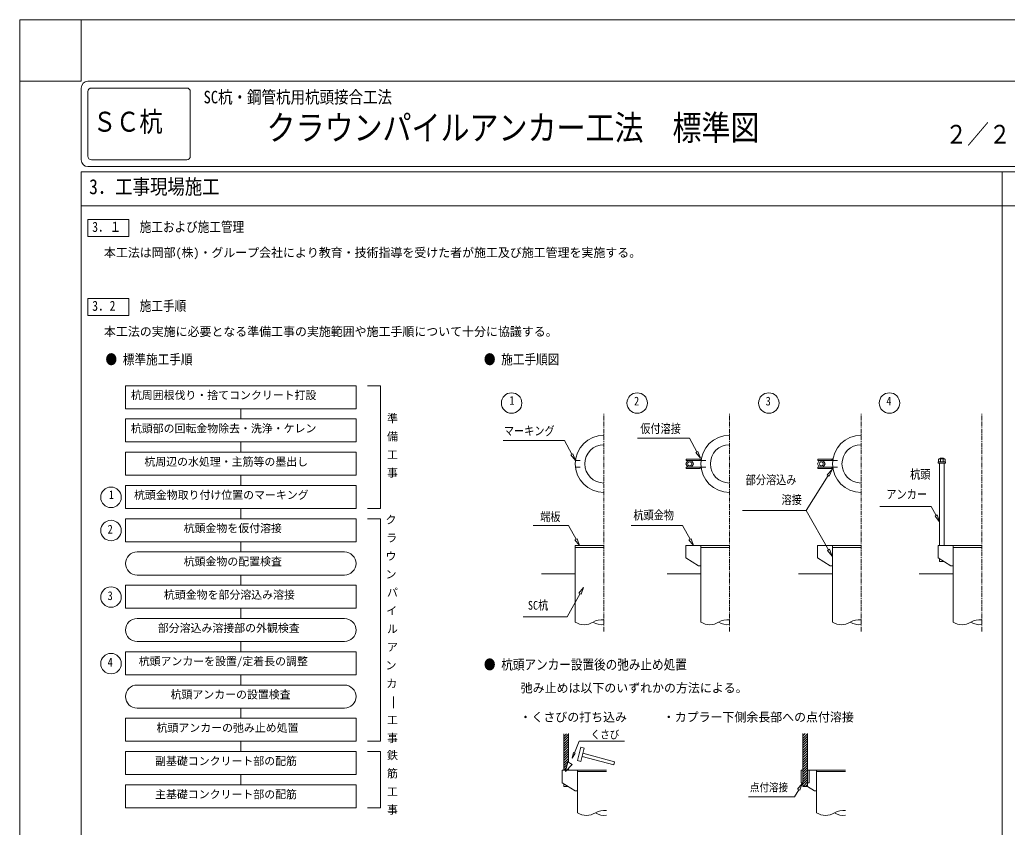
# Model space of a CAD drawing. Units: millimetres, scale not verified. Extents: x -29700 to 29700, y -21000 to 21000.
# Drawn here: x -29700 to -749, y -2654 to 21000 of the extents above; entities that cross this region are included whole.
import ezdxf
from ezdxf.enums import TextEntityAlignment as Align

# ---------------------------------------------------------------- set-up
doc = ezdxf.new("R2010")
doc.units = ezdxf.units.MM
doc.header["$LTSCALE"] = 100
doc.linetypes.add('USER2', pattern=[2, 1.25, -0.25, 0.25, -0.25])
doc.layers.add('0-1_01_TITLE', color=7, linetype='Continuous')
doc.layers.add('0-4_02_TEXT', color=7, linetype='Continuous')
for name, color, linetype, lineweight in [('0-3_DEFPOINTS', 7, 'Continuous', 18), ('0-5_05_SUNPOU', 3, 'Continuous', 18), ('0-6_03_ZU', 2, 'Continuous', 18), ('0-8_00_WAKU', 9, 'Continuous', 18), ('0-9_08_CENTER', 1, 'USER2', 18), ('0-A_09_KAKOMI', 7, 'Continuous', 15)]:
    doc.layers.add(name, color=color, linetype=linetype, lineweight=lineweight)
doc.styles.add('ＭＳ ゴシック', font='')
doc.styles.get('ＭＳ ゴシック').set_extended_font_data('MS Gothic')

msp = doc.modelspace()

# ---------------------------------------------------------------- linework, layer by layer
at = {"layer": '0-3_DEFPOINTS'}
for p, q in [((-29700, 21000), (29700, 21000)), ((-29700, 21000), (-29700, -21000)), ((-27900, 21000), (-27900, 19200)), ((-29700, 19200), (-27900, 19200))]:
    msp.add_line(p, q, dxfattribs=at)
at = {"layer": '0-5_05_SUNPOU'}
for p, q in [((-23220.4, 9606.2), (-23220.4, 9306.2)), ((-10069.5, 8742.6), (-11589, 8742.6)), ((-10069.5, 8742.6), (-9847.8, 8338.2)), ((-23220.4, 8631.9), (-23220.4, 8331.9)), ((-13733.6, 8675.9), (-15531.3, 8675.9)), ((-13733.6, 8675.9), (-13511.9, 8271.5)), ((-5900.7, 8128.4), (-5899.8, 8129.4)), ((-5895.2, 8123.3), (-5887.8, 8130.7)), ((-5889.7, 8118.3), (-5875.9, 8132.1)), ((-5884.2, 8113.2), (-5864, 8133.4)), ((-5878.7, 8108.1), (-5860.9, 8125.9)), ((-5873.2, 8103), (-5862.8, 8113.3)), ((-5901.4, 7852), (-5899.3, 7854.1)), ((-5891.9, 7850.9), (-5864.3, 7878.5)), ((-5882.3, 7849.9), (-5863, 7869.2)), ((-5872.8, 7848.8), (-5861.6, 7860)), ((-5867.7, 8097.9), (-5864.6, 8101)), ((-5865.9, 7887.5), (-5865.5, 7887.9)), ((-5863.2, 7847.8), (-5860.1, 7850.9)), ((-23220.4, 7657.5), (-23220.4, 7357.5)), ((-6643.1, 6624.5), (-5997.6, 7647.3)), ((-23220.4, 6683.2), (-23220.4, 6383.2)), ((-19508.7, 6683.2), (-19122.9, 6683.2)), ((-2976.1, 6737.1), (-4481.4, 6737.1)), ((-2976.1, 6737.1), (-2837.2, 6476.1)), ((-6643.1, 6624.5), (-8509.2, 6624.5)), ((-6643.1, 6624.5), (-5989.2, 5471.4)), ((-13613.3, 6184.9), (-14647.9, 6184.9)), ((-13613.3, 6184.9), (-13391.7, 5780.5)), ((-10271.7, 6184.9), (-11776.3, 6184.9)), ((-10271.7, 6184.9), (-10050, 5780.5)), ((-23220.4, 5708.9), (-23220.4, 5408.9)), ((-26261.8, 5408.9), (-20179.1, 5408.9)), ((-20179.1, 4734.5), (-26261.8, 4734.5)), ((-23220.4, 4734.5), (-23220.4, 4434.5)), ((-13655.8, 3509), (-13275, 4189)), ((-23220.4, 3760.2), (-23220.4, 3460.2)), ((-13655.8, 3509), (-14944.2, 3509)), ((-26261.8, 3460.2), (-20179.1, 3460.2)), ((-20179.1, 2785.9), (-26261.8, 2785.9)), ((-23220.4, 2785.9), (-23220.4, 2485.9)), ((-23220.4, 1811.6), (-23220.4, 1511.6)), ((-26261.8, 1511.6), (-20179.1, 1511.6)), ((-20179.1, 837.2), (-26261.8, 837.2)), ((-23220.4, 837.2), (-23220.4, 537.2)), ((-13751.6, 75.9), (-13745.6, 81.9)), ((-13751.6, 5.2), (-13674.9, 81.9)), ((-13751.6, -65.6), (-13616, 70)), ((-6740.2, 20.7), (-6671.8, 89.1)), ((-6740.2, -50), (-6604.6, 85.6)), ((-6740.2, -120.7), (-6604.6, 14.9)), ((-23220.4, -137.1), (-23220.4, -437.1)), ((-19508.7, -137.1), (-19122.9, -137.1)), ((-13751.6, -136.3), (-13616, -0.7)), ((-13751.6, -207), (-13616, -71.4)), ((-13751.6, -277.7), (-13616, -142.1)), ((-13751.6, -348.4), (-13616, -212.8)), ((-13751.6, -419.1), (-13616, -283.5)), ((-13300.9, -129.4), (-13440.8, -473.8)), ((-13300.9, -129.4), (-11966.5, -129.4)), ((-6740.2, -191.4), (-6604.6, -55.9)), ((-6740.2, -262.1), (-6604.6, -126.6)), ((-6740.2, -332.8), (-6604.6, -197.3)), ((-6740.2, -403.6), (-6604.6, -268)), ((-13751.6, -489.8), (-13616, -354.3)), ((-13751.6, -560.5), (-13616, -425)), ((-13751.6, -631.2), (-13616, -495.7)), ((-13751.6, -701.9), (-13616, -566.4)), ((-6740.2, -474.3), (-6604.6, -338.7)), ((-6740.2, -545), (-6604.6, -409.4)), ((-6740.2, -615.7), (-6604.6, -480.1)), ((-6740.2, -686.4), (-6604.6, -550.8)), ((-13751.6, -772.7), (-13616, -637.1)), ((-13751.6, -843.4), (-13616, -707.8)), ((-13751.6, -914.1), (-13645.4, -807.9)), ((-6740.2, -757.1), (-6604.6, -621.5)), ((-6740.2, -827.8), (-6604.6, -692.3)), ((-6740.2, -898.5), (-6604.6, -763)), ((-6740.2, -969.2), (-6604.6, -833.7)), ((-23220.4, -1111.4), (-23220.4, -1411.4)), ((-13749.5, -982.7), (-13671.3, -904.5)), ((-6740.2, -1039.9), (-6604.6, -904.4)), ((-6740.2, -1110.7), (-6604.6, -975.1)), ((-6740.2, -1181.4), (-6604.6, -1045.8)), ((-6740.2, -1252.1), (-6604.6, -1116.5)), ((-6740.2, -1322.8), (-6604.6, -1187.2)), ((-6740.2, -1393.5), (-6604.6, -1257.9)), ((-6735.2, -1459.2), (-6604.6, -1328.6)), ((-6664.5, -1459.2), (-6604.6, -1399.4)), ((-6985.4, -1765.8), (-6863.6, -1554.9)), ((-6985.4, -1765.8), (-8332.9, -1765.8)), ((-19508.7, -2085.7), (-19122.9, -2085.7))]:
    msp.add_line(p, q, dxfattribs=at)
for points in [[(-26598.9, 10280.5), (-19841.9, 10280.5), (-19841.9, 9606.2), (-26598.9, 9606.2)], [(-26598.9, 9306.2), (-19841.9, 9306.2), (-19841.9, 8631.9), (-26598.9, 8631.9)], [(-26598.9, 8331.9), (-19841.9, 8331.9), (-19841.9, 7657.5), (-26598.9, 7657.5)], [(-13481.6, 8289), (-13406.9, 8089.6), (-13542.2, 8254)], [(-9817.5, 8355.7), (-9742.8, 8156.3), (-9878.1, 8320.7)], [(-5968.2, 7628.4), (-5884.2, 7824), (-6027.1, 7666.2)], [(-26598.9, 7357.5), (-19841.9, 7357.5), (-19841.9, 6683.2), (-26598.9, 6683.2)], [(-26598.9, 6383.2), (-19841.9, 6383.2), (-19841.9, 5708.9), (-26598.9, 5708.9)], [(-2806.9, 6493.6), (-2732.2, 6294.2), (-2867.5, 6458.6)], [(-13361.4, 5798), (-13286.7, 5598.6), (-13422, 5763)], [(-10019.7, 5798), (-9945, 5598.6), (-10080.3, 5763)], [(-5958.8, 5488.9), (-5884.2, 5289.6), (-6019.5, 5453.9)], [(-26598.9, 4434.5), (-19841.9, 4434.5), (-19841.9, 3760.2), (-26598.9, 3760.2)], [(-13244.7, 4171.5), (-13170, 4370.9), (-13305.3, 4206.5)], [(-26598.9, 2485.9), (-19841.9, 2485.9), (-19841.9, 1811.6), (-26598.9, 1811.6)], [(-26598.9, 537.2), (-19841.9, 537.2), (-19841.9, -137.1), (-26598.9, -137.1)], [(-26598.9, -437.1), (-19841.9, -437.1), (-19841.9, -1111.4), (-26598.9, -1111.4)], [(-13413.9, -485.2), (-13509.2, -634.8), (-13467.6, -462.4)], [(-26598.9, -1411.4), (-19841.9, -1411.4), (-19841.9, -2085.7), (-26598.9, -2085.7)], [(-6833.3, -1572.4), (-6758.6, -1373), (-6893.9, -1537.4)]]:
    msp.add_lwpolyline(points, close=True, dxfattribs=at)
for points in [[(-19508.7, 10280.5), (-19122.9, 10280.5), (-19122.9, 6683.2)], [(-19508.7, 6383.2), (-19122.9, 6383.2), (-19122.9, -137.1)], [(-19508.7, -437.1), (-19122.9, -437.1), (-19122.9, -2085.7)]]:
    msp.add_lwpolyline(points, dxfattribs=at)
for centre in [(-15280.9, 9772.2), (-11598.6, 9772.2), (-7739.9, 9772.2), (-4203.4, 9772.2), (-27024.6, 7011), (-27024.6, 6036.7), (-27024.6, 4088), (-27024.6, 2139.3)]:
    msp.add_circle(centre, 300, dxfattribs=at)
for centre, start, end in [((-26261.8, 5071.7), 90, 270), ((-20179.1, 5071.7), 270, 90), ((-26261.8, 3123.1), 90, 270), ((-20179.1, 3123.1), 270, 90), ((-26261.8, 1174.4), 90, 270), ((-20179.1, 1174.4), 270, 90)]:
    msp.add_arc(centre, 337.2, start, end, dxfattribs=at)
at = {"layer": '0-6_03_ZU'}
for p, q in [((-9724.6, 8096.2), (-9760.2, 8129.2)), ((-5901.6, 8129.2), (-5859.5, 8133.9)), ((-5865.3, 8095.6), (-5901.6, 8129.2)), ((-2711.6, 8159.4), (-2720.3, 8150.8)), ((-2720.3, 8150.8), (-2720.3, 8134)), ((-2711.6, 8159.4), (-2624.1, 8159.4)), ((-2706, 8134), (-2706, 8051.4)), ((-2629.7, 8134), (-2629.7, 8051.4)), ((-2624.1, 8159.4), (-2615.4, 8150.8)), ((-2615.4, 8150.8), (-2615.4, 8134)), ((-13406.9, 8089.6), (-13268.3, 8089.6)), ((-13406.9, 7891.6), (-13268.3, 7891.6)), ((-10159.5, 8089.6), (-9724.6, 8089.6)), ((-10159.5, 7891.6), (-9727.2, 7891.6)), ((-9799.8, 8089.6), (-9727.2, 8089.6)), ((-9799.8, 7891.6), (-9724.6, 7891.6)), ((-9724.7, 7885), (-9760.2, 7852)), ((-9724.7, 7891.6), (-9724.7, 7885)), ((-9724.6, 8089.6), (-9724.6, 8096.2)), ((-9724.6, 8089.6), (-9586, 8089.6)), ((-9724.6, 7891.6), (-9586, 7891.6)), ((-6300.9, 8089.6), (-5866, 8089.6)), ((-6300.9, 7891.6), (-5868.6, 7891.6)), ((-5941.2, 7891.6), (-5866, 7891.6)), ((-5865.3, 7885.7), (-5901.6, 7852)), ((-5901.6, 7852), (-5859.5, 7847.3)), ((-5866, 8089.6), (-5727.4, 8089.6)), ((-5866, 7891.6), (-5727.4, 7891.6)), ((-13412.8, 5598.6), (-13412.8, 3351.3)), ((-12574.6, 5598.6), (-13412.8, 5598.6)), ((-12574.6, 5536), (-13412.8, 5536)), ((-10174.8, 5598.6), (-10174.8, 5235.6)), ((-10159.5, 5598.6), (-10174.8, 5598.6)), ((-10159.5, 5598.6), (-9730.5, 5598.6)), ((-9730.5, 5598.6), (-9730.5, 5598.6)), ((-9730.5, 5598.6), (-9730.5, 3351.3)), ((-8892.3, 5598.6), (-9730.5, 5598.6)), ((-8892.3, 5536), (-9730.5, 5536)), ((-6316.2, 5598.6), (-6316.2, 5235.6)), ((-6300.9, 5598.6), (-6316.2, 5598.6)), ((-6300.9, 5598.6), (-5871.9, 5598.6)), ((-5871.9, 5598.6), (-5871.9, 5598.6)), ((-5871.9, 5598.6), (-5871.9, 3351.3)), ((-5033.7, 5598.6), (-5871.9, 5598.6)), ((-5033.7, 5536), (-5871.9, 5536)), ((-2779.6, 5598.6), (-2779.6, 5235.6)), ((-2764.3, 5598.6), (-2779.6, 5598.6)), ((-2764.3, 5598.6), (-2335.3, 5598.6)), ((-2335.3, 5598.6), (-2335.3, 5598.6)), ((-2335.3, 5598.6), (-2335.3, 3351.3)), ((-1497.1, 5598.6), (-2335.3, 5598.6)), ((-1497.1, 5536), (-2335.3, 5536)), ((-9796.5, 5004.6), (-10174.8, 5235.6)), ((-5937.9, 5004.6), (-6316.2, 5235.6)), ((-2401.3, 5004.6), (-2779.6, 5235.6)), ((-9796.5, 5004.6), (-9730.5, 5004.6)), ((-5937.9, 5004.6), (-5871.9, 5004.6)), ((-2732.2, 5206.7), (-2732.2, 5126.6)), ((-2732.2, 5126.6), (-2596.7, 5126.6)), ((-2401.3, 5004.6), (-2335.3, 5004.6)), ((-13412.8, 4767), (-14405.4, 4767)), ((-9730.5, 4767), (-10723.1, 4767)), ((-5871.9, 4767), (-6864.5, 4767)), ((-2335.3, 4767), (-3327.9, 4767)), ((-13751.6, 81.9), (-13751.6, -982.7)), ((-13616, 89.1), (-13616, -747.4)), ((-6740.2, 89.1), (-6740.2, -1459.2)), ((-6604.6, 96.3), (-6604.6, -1459.2)), ((-13253.3, -725.6), (-13149.5, -338.4)), ((-13213.5, -577.2), (-12285.7, -825.8)), ((-13189.3, -486.8), (-12261.5, -735.4)), ((-13350.9, -697.5), (-13252.8, -723.7)), ((-12261.5, -735.4), (-12285.7, -825.8)), ((-13799, -982.7), (-13349.2, -982.7)), ((-13799, -982.7), (-13799, -1350.1)), ((-13616.3, -982.7), (-13349.2, -982.7)), ((-13616, -931.1), (-13616, -982.7)), ((-13349.2, -982.7), (-13349.2, -2233.9)), ((-13349.2, -982.7), (-13349.2, -982.7)), ((-12500.6, -982.7), (-13349.2, -982.7)), ((-12500.6, -1022.8), (-13349.2, -1022.8)), ((-6787.5, -982.7), (-6787.5, -1350.1)), ((-6787.5, -982.7), (-6740.2, -982.7)), ((-6604.8, -982.7), (-6337.7, -982.7)), ((-6604.8, -982.7), (-6337.7, -982.7)), ((-6559.9, -982.7), (-6559.9, -1350.1)), ((-6337.7, -982.7), (-6337.7, -2233.9)), ((-6337.7, -982.7), (-6337.7, -982.7)), ((-5489.2, -982.7), (-6337.7, -982.7)), ((-5489.2, -1022.8), (-6337.7, -1022.8)), ((-13416, -1584), (-13799, -1350.1)), ((-13751.6, -1379.1), (-13751.6, -1459.2)), ((-6787.5, -1350.1), (-6740.2, -1350.1)), ((-6559.9, -1350.1), (-6604.6, -1350.1)), ((-13751.6, -1459.2), (-13616, -1459.2)), ((-13416, -1584), (-13349.2, -1584)), ((-6740.2, -1459.2), (-6604.6, -1459.2)), ((-6404.6, -1584), (-6604.6, -1456.7)), ((-6404.6, -1584), (-6337.7, -1584))]:
    msp.add_line(p, q, dxfattribs=at)
for points in [[(-10159.5, 8089.6), (-10159.5, 8129.2), (-9760.2, 8129.2)], [(-6300.9, 8089.6), (-6300.9, 8129.2), (-5901.6, 8129.2)], [(-10159.5, 7891.6), (-10159.5, 7852), (-9760.2, 7852)], [(-6300.9, 7891.6), (-6300.9, 7852), (-5901.6, 7852)], [(-13351.4, -699.3), (-13247.6, -312.1), (-13149.5, -338.4)]]:
    msp.add_lwpolyline(points, dxfattribs=at)
for points in [[(-2587.2, 8134), (-2748.6, 8134), (-2764.4, 8118.1), (-2764.4, 8051.4), (-2571.3, 8051.4), (-2571.3, 8118.1)], [(-10117.7, 8089.6), (-10174.8, 7990.6), (-10117.7, 7891.6), (-10003.4, 7891.6), (-9946.2, 7990.6), (-10003.4, 8089.6)], [(-6259, 8089.6), (-6316.2, 7990.6), (-6259, 7891.6), (-6144.7, 7891.6), (-6087.6, 7990.6), (-6144.7, 8089.6)], [(-2771.1, 8051.4), (-2771.1, 8013.3), (-2564.6, 8013.3), (-2564.6, 8051.4)], [(-2732.2, 8013.3), (-2603.5, 8013.3), (-2603.5, 5598.6), (-2732.2, 5598.6)], [(-13702.2, -1019.8), (-13627.5, -740.8), (-13501.8, -813.4)]]:
    msp.add_lwpolyline(points, close=True, dxfattribs=at)
for centre in [(-10060.5, 7990.6), (-6201.9, 7990.6)]:
    msp.add_circle(centre, 59.4, dxfattribs=at)
for centre, radius, start, end in [((-12574.6, 7990.6), 838.2, 90, 270), ((-8892.3, 7990.6), 838.2, 90, 270), ((-5033.7, 7990.6), 838.2, 90, 270), ((-12574.6, 7990.6), 561, 90, 270), ((-8892.3, 7990.6), 561, 90, 270), ((-5033.7, 7990.6), 561, 90, 270), ((-13152.4, 3778.4), 500.2, 238.63274, 301.36726), ((-12628.6, 2912.9), 511.5, 83.9436, 121.00908), ((-12628.6, 3789.7), 511.5, 238.99092, 276.0564), ((-9470.2, 3778.4), 500.2, 238.63274, 301.36726), ((-8946.3, 2912.9), 511.5, 83.9436, 121.00908), ((-8946.3, 3789.7), 511.5, 238.99092, 276.0564), ((-5611.5, 3778.4), 500.2, 238.63274, 301.36726), ((-5087.6, 2912.9), 511.5, 83.9436, 121.00908), ((-5087.6, 3789.7), 511.5, 238.99092, 276.0564), ((-2074.9, 3778.4), 500.2, 238.63274, 301.36726), ((-1551.1, 2912.9), 511.5, 83.9436, 121.00908), ((-1551.1, 3789.7), 511.5, 238.99092, 276.0564), ((-13085.6, -1801.5), 506.4, 238.63274, 301.36726), ((-12555.3, -2677.7), 517.8, 83.9436, 121.00908), ((-12555.3, -1790.1), 517.8, 238.99092, 276.0564), ((-6074.2, -1801.5), 506.4, 238.63274, 301.36726), ((-5543.8, -2677.7), 517.8, 83.9436, 121.00908), ((-5543.8, -1790.1), 517.8, 238.99092, 276.0564)]:
    msp.add_arc(centre, radius, start, end, dxfattribs=at)
at = {"layer": '0-8_00_WAKU'}
for p, q in [((-27700, 19200), (27700, 19200)), ((-27900, 16900), (-27900, 19000)), ((-27700, 17000), (-27700, 18900)), ((-27600, 19000), (-24800, 19000)), ((-24700, 17000), (-24700, 18900)), ((-27600, 16900), (-24800, 16900)), ((-27900, -16700), (-27900, 16550)), ((-27900, 16550), (27900, 16550)), ((-27700, 16700), (27700, 16700)), ((-900, -16700), (-900, 16550)), ((-27900, 15550), (27900, 15550))]:
    msp.add_line(p, q, dxfattribs=at)
for centre, radius, start, end in [((-27700, 19000), 200, 90, 180), ((-27600, 18900), 100, 90, 180), ((-24800, 18900), 100, 0, 90), ((-27700, 16900), 200, 180, 270), ((-27600, 17000), 100, 180, 270), ((-24800, 17000), 100, 270, 0)]:
    msp.add_arc(centre, radius, start, end, dxfattribs=at)
at = {"layer": '0-9_08_CENTER'}
for p, q in [((-12574.6, 3084.4), (-12574.6, 9472.2)), ((-8892.3, 3084.4), (-8892.3, 9472.2)), ((-5033.7, 3084.4), (-5033.7, 9472.2)), ((-1497.1, 3084.4), (-1497.1, 9472.2))]:
    msp.add_line(p, q, dxfattribs=at)
at = {"layer": '0-A_09_KAKOMI'}
for p, q in [((-26500, 15150), (-27700, 15150)), ((-27700, 14650), (-27700, 15150)), ((-26500, 14650), (-26500, 15150)), ((-26500, 14650), (-27700, 14650)), ((-26500, 12836.9), (-27700, 12836.9)), ((-27700, 12336.9), (-27700, 12836.9)), ((-26500, 12336.9), (-26500, 12836.9)), ((-26500, 12336.9), (-27700, 12336.9))]:
    msp.add_line(p, q, dxfattribs=at)

# ---------------------------------------------------------------- texts
at = {"layer": '0-1_01_TITLE', "style": 'ＭＳ ゴシック', "width": 0.85}
for s, height, p in [('SC杭・鋼管杭用杭頭接合工法', 366.6, (-24309.8, 18441.3)), ('ＳＣ杭', 586.5, (-27554.1, 17544.1)), ('クラウンパイルアンカー工法\u3000標準図', 733.1, (-22463.6, 17252.1)), ('２／２', 549.9, (-2562.3, 17206.4)), ('3．工事現場施工', 439.9, (-27665.3, 15758.1))]:
    msp.add_text(s, height=height, dxfattribs=at).set_placement(p, align=Align.BOTTOM_LEFT)
at = {"layer": '0-4_02_TEXT', "style": 'ＭＳ ゴシック', "width": 0.85}
for s, height, p in [('3．１', 293.3, (-27575.2, 14698.7)), ('施工および施工管理', 293.3, (-26182.7, 14698.7)), ('3．2', 293.3, (-27575.2, 12385.6)), ('施工手順', 293.3, (-26182.7, 12385.6)), ('● 標準施工手順', 293.3, (-27186.6, 10816.2)), ('● 施工手順図', 293.3, (-16092.6, 10816.2)), ('1', 256.6, (-15342.3, 9643.6)), ('2', 256.6, (-11689.9, 9625.1)), ('3', 256.6, (-7831.2, 9625.1)), ('4', 256.6, (-4294.7, 9625.1)), ('マーキング', 256.6, (-15506.1, 8748.9)), ('仮付溶接', 256.6, (-11507.3, 8817.1)), ('杭頭', 256.6, (-3598.2, 7476.2)), ('部分溶込み', 256.6, (-8417.5, 7316.3)), ('アンカー', 256.6, (-4292.3, 6892.8)), ('1', 256.6, (-27086.1, 6882.4)), ('溶接', 256.6, (-7366.3, 6733)), ('端板', 256.6, (-14443.9, 6234.6)), ('杭頭金物', 256.6, (-11709.5, 6282.8)), ('2', 256.6, (-27122.4, 5871.8)), ('3', 256.6, (-27122.4, 3923.2)), ('SC杭', 256.6, (-14801.8, 3641.1)), ('4', 256.6, (-27122.4, 1974.5)), ('● 杭頭アンカー設置後の弛み止め処置', 293.3, (-16092.6, 1876.6)), ('くさび', 234.6, (-12959.6, -129.4)), ('点付溶接', 234.6, (-8294.3, -1675.1))]:
    msp.add_text(s, height=height, dxfattribs=at).set_placement(p, align=Align.BOTTOM_LEFT)
at = {"layer": '0-4_02_TEXT', "style": 'ＭＳ ゴシック'}
for s, height, p in [('本工法は岡部(株)・グループ会社により教育・技術指導を受けた者が施工及び施工管理を実施する。', 256.6, (-27231.2, 13971.7)), ('本工法の実施に必要となる準備工事の実施範囲や施工手順について十分に協議する。', 256.6, (-27231.2, 11658.6)), ('杭周囲根伐り・捨てコンクリート打設', 234.6, (-26442.2, 9813.5)), ('準', 234.6, (-18933.3, 9135.8)), ('杭頭部の回転金物除去・洗浄・ケレン', 234.6, (-26442.2, 8839.1)), ('備', 234.6, (-18933.3, 8602.5)), ('杭周辺の水処理・主筋等の墨出し', 234.6, (-26046.9, 7864.8)), ('工', 234.6, (-18933.3, 8069.1)), ('事', 234.6, (-18933.3, 7535.8)), ('杭頭金物取り付け位置のマーキング', 234.6, (-26351, 6890.5)), ('ク', 234.6, (-18976, 6165.4)), ('杭頭金物を仮付溶接', 234.6, (-24894, 5916.1)), ('ラ', 234.6, (-18954.7, 5632.1)), ('杭頭金物の配置検査', 234.6, (-24894, 4941.8)), ('ウ', 234.6, (-18976, 5098.8)), ('ン', 234.6, (-18976, 4565.4)), ('パ', 234.6, (-18933.3, 4032.1)), ('杭頭金物を部分溶込み溶接', 234.6, (-25474.3, 3967.5)), ('イ', 234.6, (-18954.7, 3498.8)), ('部分溶込み溶接部の外観検査', 234.6, (-25652.2, 2993.2)), ('ル', 234.6, (-18933.3, 2965.4)), ('ア', 234.6, (-18933.3, 2432.1)), ('杭頭アンカーを設置/定着長の調整', 234.6, (-26213.5, 2018.8)), ('ン', 234.6, (-18976, 1898.8)), ('カ\u3000', 234.6, (-18954.7, 1365.4)), ('弛み止めは以下のいずれかの方法による。', 256.6, (-15012.4, 1218.4)), ('杭頭アンカーの設置検査', 234.6, (-25278.2, 1044.5)), ('|', 234.6, (-18822.8, 844.5)), ('工', 234.6, (-18933.3, 298.8)), ('・くさびの打ち込み\u3000\u3000\u3000・カプラー下側余長部への点付溶接', 256.6, (-15048.1, 365)), ('杭頭アンカーの弛み止め処置', 234.6, (-25688.2, 70.2)), ('事', 234.6, (-18933.3, -234.6)), ('副基礎コンクリート部の配筋', 234.6, (-25732.5, -904.2)), ('鉄', 234.6, (-18933.3, -733.1)), ('筋', 234.6, (-18933.3, -1266.4)), ('主基礎コンクリート部の配筋', 234.6, (-25732.5, -1878.5)), ('工', 234.6, (-18933.3, -1799.7)), ('事', 234.6, (-18933.3, -2333.1))]:
    msp.add_text(s, height=height, dxfattribs=at).set_placement(p, align=Align.BOTTOM_LEFT)

doc.saveas('drawing.dxf')
